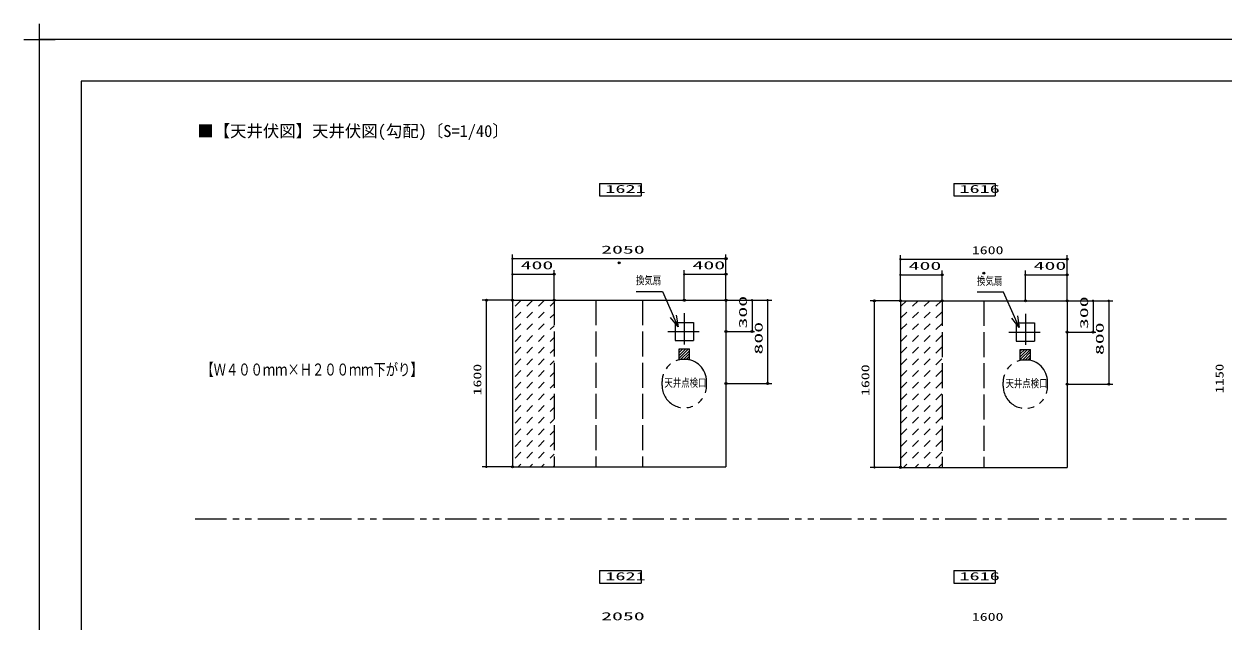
# Model space of a CAD drawing. Units: millimetres on the paper, scale 1:40. Extents: x -305 to 305, y -152 to 152.
# Drawn here: x -304.8 to -16.7, y 8.8 to 152.3 of the extents above; entities that cross this region are included whole.
import ezdxf
from ezdxf.enums import TextEntityAlignment as Align

# ---------------------------------------------------------------- set-up
doc = ezdxf.new("R2010")
doc.units = ezdxf.units.MM
doc.header["$PDMODE"] = 32
doc.header["$PDSIZE"] = 0.5
for name, pattern in [('DASHED', [7.5, 6, -1.5]), ('USER1', [15, 7.5, -1.5, 1.5, -1.5, 1.5, -1.5]), ('USER2', [12, 7.5, -1.5, 1.5, -1.5])]:
    doc.linetypes.add(name, pattern=pattern)
for name, color, linetype, lineweight in [('0-0_1図面枠', 7, 'Continuous', 15), ('0-1_0', 7, 'Continuous', 25), ('0-2_図面枠', 3, 'Continuous', 25), ('0-3_S1', 7, 'Continuous', 25), ('0-4_DEFPOINTS', 7, 'Continuous', 25), ('0-5_VIEW0004', 7, 'DASHED', 25)]:
    doc.layers.add(name, color=color, linetype=linetype, lineweight=lineweight)
doc.layers.add('0-7_PV', color=7, linetype='Continuous')
doc.styles.add('ＭＳ ゴシック', font='')
doc.styles.get('ＭＳ ゴシック').set_extended_font_data('MS Gothic')

# ---------------------------------------------------------------- blocks, each defined once
blk = doc.blocks.new('グループ-6')
at = {"layer": '0-0_1図面枠'}
for p, q in [((-4200, 2895), (-4200, 3045)), ((-4275, 2970), (-4125, 2970))]:
    blk.add_line(p, q, dxfattribs=at)
blk = doc.blocks.new('_DOTSMALL')
at = {"layer": '0-1_0'}
for points in [[(0, 0), (-0.125, 0), (-0.124, 0.0157)], [(0, 0), (-0.124, -0.0157), (-0.125, 0)], [(0, 0), (-0.124, 0.0157), (-0.1211, 0.0311)], [(0, 0), (-0.1211, -0.0311), (-0.124, -0.0157)], [(0, 0), (-0.1211, 0.0311), (-0.1162, 0.046)], [(0, 0), (-0.1162, -0.046), (-0.1211, -0.0311)], [(0, 0), (-0.1162, 0.046), (-0.1095, 0.0602)], [(0, 0), (-0.1095, -0.0602), (-0.1162, -0.046)], [(0, 0), (-0.1095, 0.0602), (-0.1011, 0.0735)], [(0, 0), (-0.1011, -0.0735), (-0.1095, -0.0602)], [(0, 0), (-0.1011, 0.0735), (-0.0911, 0.0856)], [(0, 0), (-0.0911, -0.0856), (-0.1011, -0.0735)], [(0, 0), (-0.0911, 0.0856), (-0.0797, 0.0963)], [(0, 0), (-0.0797, -0.0963), (-0.0911, -0.0856)], [(0, 0), (-0.0797, 0.0963), (-0.067, 0.1055)], [(0, 0), (-0.067, -0.1055), (-0.0797, -0.0963)], [(0, 0), (-0.067, 0.1055), (-0.0532, 0.1131)], [(0, 0), (-0.0532, -0.1131), (-0.067, -0.1055)], [(0, 0), (-0.0532, 0.1131), (-0.0386, 0.1189)], [(0, 0), (-0.0386, -0.1189), (-0.0532, -0.1131)], [(0, 0), (-0.0386, 0.1189), (-0.0234, 0.1228)], [(0, 0), (-0.0234, -0.1228), (-0.0386, -0.1189)], [(0, 0), (-0.0234, 0.1228), (-0.0078, 0.1248)], [(0, 0), (-0.0078, -0.1248), (-0.0234, -0.1228)], [(0, 0), (-0.0078, 0.1248), (0.0078, 0.1248)], [(0, 0), (0.0078, -0.1248), (-0.0078, -0.1248)], [(0, 0), (0.0078, 0.1248), (0.0234, 0.1228)], [(0, 0), (0.0234, 0.1228), (0.0386, 0.1189)], [(0, 0), (0.0386, 0.1189), (0.0532, 0.1131)], [(0, 0), (0.0532, 0.1131), (0.067, 0.1055)], [(0, 0), (0.067, 0.1055), (0.0797, 0.0963)], [(0, 0), (0.0797, 0.0963), (0.0911, 0.0856)], [(0, 0), (0.0911, 0.0856), (0.1011, 0.0735)], [(0, 0), (0.1011, 0.0735), (0.1095, 0.0602)], [(0, 0), (0.1095, 0.0602), (0.1162, 0.046)], [(0, 0), (0.1162, 0.046), (0.1211, 0.0311)], [(0, 0), (0.1211, 0.0311), (0.124, 0.0157)], [(0, 0), (0.124, 0.0157), (0.125, 0)], [(0, 0), (0.0234, -0.1228), (0.0078, -0.1248)], [(0, 0), (0.0386, -0.1189), (0.0234, -0.1228)], [(0, 0), (0.0532, -0.1131), (0.0386, -0.1189)], [(0, 0), (0.067, -0.1055), (0.0532, -0.1131)], [(0, 0), (0.0797, -0.0963), (0.067, -0.1055)], [(0, 0), (0.0911, -0.0856), (0.0797, -0.0963)], [(0, 0), (0.1011, -0.0735), (0.0911, -0.0856)], [(0, 0), (0.1095, -0.0602), (0.1011, -0.0735)], [(0, 0), (0.1162, -0.046), (0.1095, -0.0602)], [(0, 0), (0.1211, -0.0311), (0.1162, -0.046)], [(0, 0), (0.124, -0.0157), (0.1211, -0.0311)], [(0, 0), (0.125, 0), (0.124, -0.0157)]]:
    blk.add_solid(points, dxfattribs=at)
blk = doc.blocks.new('_OPEN30')
at = {"layer": '0-1_0'}
blk.add_line((0, 0), (-1, 0), dxfattribs=at)
blk.add_lwpolyline([(-1, 0.2679), (0, 0), (-1, -0.2679)], dxfattribs=at)

msp = doc.modelspace()

# ---------------------------------------------------------------- linework, layer by layer
at = {"layer": '0-2_図面枠'}
msp.add_lwpolyline([(-291.017, -138.498), (108.983, -138.498), (108.983, 138.502), (-291.017, 138.502)], close=True, dxfattribs=at)
at = {"layer": '0-3_S1'}
for p, q in [((-166.628, 113.952), (-166.628, 110.955)), ((-166.628, 113.952), (-156.628, 113.952)), ((-156.628, 113.952), (-156.628, 110.955)), ((-81.628, 113.952), (-81.628, 110.955)), ((-81.628, 113.952), (-71.628, 113.952)), ((-71.628, 113.952), (-71.628, 110.955)), ((-166.628, 110.955), (-156.628, 110.955)), ((-81.628, 110.955), (-71.628, 110.955)), ((-187.531, 85.875), (-187.531, 96.875)), ((-187.531, 95.875), (-136.281, 95.875)), ((-136.281, 85.875), (-136.281, 96.875)), ((-94.406, 85.74), (-94.406, 96.74)), ((-94.406, 95.74), (-54.406, 95.74)), ((-54.406, 85.74), (-54.406, 96.74)), ((-187.531, 85.875), (-187.531, 93.125)), ((-177.531, 85.875), (-177.531, 93.125)), ((-146.281, 85.875), (-146.281, 93.125)), ((-136.281, 85.875), (-136.281, 93.125)), ((-94.406, 85.74), (-94.406, 92.99)), ((-84.406, 85.74), (-84.406, 92.99)), ((-64.406, 85.74), (-64.406, 92.99)), ((-54.406, 85.74), (-54.406, 92.99)), ((-187.531, 92.125), (-177.531, 92.125)), ((-146.281, 92.125), (-136.281, 92.125)), ((-94.406, 91.99), (-84.406, 91.99)), ((-64.406, 91.99), (-54.406, 91.99)), ((-187.531, 85.875), (-194.781, 85.875)), ((-193.781, 45.875), (-193.781, 85.875)), ((-187.531, 85.875), (-136.281, 85.875)), ((-187.531, 85.875), (-187.531, 45.875)), ((-186.907, 84.428), (-185.504, 85.831)), ((-184.101, 84.428), (-182.698, 85.831)), ((-181.295, 84.428), (-179.892, 85.831)), ((-178.488, 84.428), (-177.531, 85.385)), ((-136.281, 85.875), (-125.281, 85.875)), ((-136.281, 85.875), (-129.406, 85.875)), ((-136.281, 85.875), (-136.281, 73.735)), ((-130.031, 85.875), (-130.031, 78.375)), ((-126.281, 85.875), (-126.281, 65.875)), ((-94.406, 85.74), (-101.656, 85.74)), ((-100.656, 45.74), (-100.656, 85.74)), ((-94.406, 85.74), (-94.406, 45.74)), ((-94.406, 85.74), (-54.406, 85.74)), ((-94.298, 84.428), (-92.986, 85.74)), ((-91.492, 84.428), (-90.18, 85.74)), ((-88.686, 84.428), (-87.373, 85.74)), ((-85.879, 84.428), (-84.567, 85.74)), ((-54.406, 85.74), (-47.531, 85.74)), ((-54.406, 85.74), (-43.406, 85.74)), ((-54.406, 85.74), (-54.406, 45.74)), ((-48.156, 85.74), (-48.156, 78.24)), ((-44.406, 85.74), (-44.406, 65.74)), ((-186.907, 81.621), (-185.504, 83.024)), ((-184.101, 81.621), (-182.698, 83.024)), ((-181.295, 81.621), (-179.892, 83.024)), ((-178.488, 81.621), (-177.531, 82.578)), ((-94.298, 81.621), (-92.895, 83.024)), ((-91.492, 81.621), (-90.089, 83.024)), ((-88.686, 81.621), (-87.283, 83.024)), ((-85.879, 81.621), (-84.476, 83.024)), ((-186.907, 78.815), (-185.504, 80.218)), ((-184.101, 78.815), (-182.698, 80.218)), ((-181.295, 78.815), (-179.892, 80.218)), ((-178.488, 78.815), (-177.531, 79.772)), ((-136.281, 78.375), (-129.406, 78.375)), ((-94.298, 78.815), (-92.895, 80.218)), ((-91.492, 78.815), (-90.089, 80.218)), ((-88.686, 78.815), (-87.283, 80.218)), ((-85.879, 78.815), (-84.476, 80.218)), ((-54.406, 78.24), (-47.531, 78.24)), ((-186.907, 76.009), (-185.504, 77.412)), ((-184.101, 76.009), (-182.698, 77.412)), ((-181.295, 76.009), (-179.892, 77.412)), ((-178.488, 76.009), (-177.531, 76.966)), ((-94.298, 76.009), (-92.895, 77.412)), ((-91.492, 76.009), (-90.089, 77.412)), ((-88.686, 76.009), (-87.283, 77.412)), ((-85.879, 76.009), (-84.476, 77.412)), ((-186.907, 73.202), (-185.504, 74.605)), ((-184.101, 73.202), (-182.698, 74.605)), ((-181.295, 73.202), (-179.892, 74.605)), ((-178.488, 73.202), (-177.531, 74.159)), ((-147.531, 74.212), (-145.031, 74.212)), ((-147.531, 71.712), (-147.531, 74.212)), ((-147.531, 73.963), (-147.282, 74.212)), ((-147.531, 73.29), (-146.609, 74.212)), ((-147.531, 72.616), (-145.935, 74.212)), ((-147.531, 71.943), (-145.262, 74.212)), ((-147.088, 71.712), (-145.031, 73.769)), ((-146.415, 71.712), (-145.031, 73.096)), ((-145.741, 71.712), (-145.031, 72.422)), ((-145.031, 71.712), (-145.031, 74.212)), ((-136.281, 73.735), (-136.281, 45.875)), ((-94.298, 73.202), (-92.895, 74.605)), ((-91.492, 73.202), (-90.089, 74.605)), ((-88.686, 73.202), (-87.283, 74.605)), ((-85.879, 73.202), (-84.476, 74.605)), ((-65.656, 71.577), (-65.656, 74.077)), ((-65.656, 74.077), (-63.156, 74.077)), ((-65.656, 73.669), (-65.248, 74.077)), ((-65.656, 72.996), (-64.574, 74.077)), ((-65.656, 72.322), (-63.901, 74.077)), ((-65.656, 71.649), (-63.227, 74.077)), ((-65.054, 71.577), (-63.156, 73.475)), ((-64.38, 71.577), (-63.156, 72.802)), ((-63.707, 71.577), (-63.156, 72.128)), ((-63.156, 71.577), (-63.156, 74.077)), ((-186.907, 70.396), (-185.504, 71.799)), ((-184.101, 70.396), (-182.698, 71.799)), ((-181.295, 70.396), (-179.892, 71.799)), ((-178.488, 70.396), (-177.531, 71.353)), ((-147.531, 71.712), (-145.031, 71.712)), ((-145.068, 71.712), (-145.031, 71.749)), ((-94.298, 70.396), (-92.895, 71.799)), ((-91.492, 70.396), (-90.089, 71.799)), ((-88.686, 70.396), (-87.283, 71.799)), ((-85.879, 70.396), (-84.476, 71.799)), ((-65.656, 71.577), (-63.156, 71.577)), ((-186.907, 67.59), (-185.504, 68.993)), ((-184.101, 67.59), (-182.698, 68.993)), ((-181.295, 67.59), (-179.892, 68.993)), ((-178.488, 67.59), (-177.531, 68.547)), ((-94.298, 67.59), (-92.895, 68.993)), ((-91.492, 67.59), (-90.089, 68.993)), ((-88.686, 67.59), (-87.283, 68.993)), ((-85.879, 67.59), (-84.476, 68.993)), ((-186.907, 64.783), (-185.504, 66.186)), ((-186.907, 61.977), (-185.504, 63.38)), ((-184.101, 64.783), (-182.698, 66.186)), ((-184.101, 61.977), (-182.698, 63.38)), ((-181.295, 64.783), (-179.892, 66.186)), ((-181.295, 61.977), (-179.892, 63.38)), ((-178.488, 64.783), (-177.531, 65.741)), ((-136.281, 65.875), (-125.281, 65.875)), ((-94.298, 64.783), (-92.895, 66.186)), ((-94.298, 61.977), (-92.895, 63.38)), ((-91.492, 64.783), (-90.089, 66.186)), ((-91.492, 61.977), (-90.089, 63.38)), ((-88.686, 64.783), (-87.283, 66.186)), ((-88.686, 61.977), (-87.283, 63.38)), ((-85.879, 64.783), (-84.476, 66.186)), ((-85.879, 61.977), (-84.476, 63.38)), ((-54.406, 65.74), (-43.406, 65.74)), ((-186.907, 59.171), (-185.504, 60.574)), ((-184.101, 59.171), (-182.698, 60.574)), ((-181.295, 59.171), (-179.892, 60.574)), ((-178.488, 61.977), (-177.531, 62.934)), ((-94.298, 59.171), (-92.895, 60.574)), ((-91.492, 59.171), (-90.089, 60.574)), ((-88.686, 59.171), (-87.283, 60.574)), ((-85.879, 59.171), (-84.476, 60.574)), ((-186.907, 56.364), (-185.504, 57.767)), ((-184.101, 56.364), (-182.698, 57.767)), ((-181.295, 56.364), (-179.892, 57.767)), ((-178.488, 59.171), (-177.531, 60.128)), ((-94.298, 56.364), (-92.895, 57.767)), ((-91.492, 56.364), (-90.089, 57.767)), ((-88.686, 56.364), (-87.283, 57.767)), ((-85.879, 56.364), (-84.476, 57.767)), ((-186.907, 53.558), (-185.504, 54.961)), ((-184.101, 53.558), (-182.698, 54.961)), ((-181.295, 53.558), (-179.892, 54.961)), ((-178.488, 56.364), (-177.531, 57.322)), ((-94.298, 53.558), (-92.895, 54.961)), ((-91.492, 53.558), (-90.089, 54.961)), ((-88.686, 53.558), (-87.283, 54.961)), ((-85.879, 53.558), (-84.476, 54.961)), ((-186.907, 50.752), (-185.504, 52.155)), ((-184.101, 50.752), (-182.698, 52.155)), ((-181.295, 50.752), (-179.892, 52.155)), ((-178.488, 53.558), (-177.531, 54.515)), ((-94.298, 50.752), (-92.895, 52.155)), ((-91.492, 50.752), (-90.089, 52.155)), ((-88.686, 50.752), (-87.283, 52.155)), ((-85.879, 50.752), (-84.476, 52.155)), ((-186.907, 47.945), (-185.504, 49.349)), ((-184.101, 47.945), (-182.698, 49.349)), ((-181.295, 47.945), (-179.892, 49.349)), ((-178.488, 50.752), (-177.531, 51.709)), ((-94.298, 47.945), (-92.895, 49.349)), ((-91.492, 47.945), (-90.089, 49.349)), ((-88.686, 47.945), (-87.283, 49.349)), ((-85.879, 47.945), (-84.476, 49.349)), ((-186.172, 45.875), (-185.504, 46.542)), ((-183.365, 45.875), (-182.698, 46.542)), ((-180.559, 45.875), (-179.892, 46.542)), ((-178.488, 47.945), (-177.531, 48.903)), ((-177.753, 45.875), (-177.531, 46.096)), ((-93.697, 45.74), (-92.895, 46.542)), ((-90.891, 45.74), (-90.089, 46.542)), ((-88.085, 45.74), (-87.283, 46.542)), ((-85.278, 45.74), (-84.476, 46.542)), ((-187.531, 45.875), (-194.781, 45.875)), ((-187.531, 45.875), (-136.281, 45.875)), ((-94.406, 45.74), (-101.656, 45.74)), ((-94.406, 45.74), (-54.406, 45.74)), ((-166.628, 20.922), (-166.628, 17.925)), ((-166.628, 20.922), (-156.628, 20.922)), ((-156.628, 20.922), (-156.628, 17.925)), ((-81.628, 20.922), (-81.628, 17.925)), ((-81.628, 20.922), (-71.628, 20.922)), ((-71.628, 20.922), (-71.628, 17.925)), ((-166.628, 17.925), (-156.628, 17.925)), ((-81.628, 17.925), (-71.628, 17.925))]:
    msp.add_line(p, q, dxfattribs=at)
at = {"layer": '0-3_S1', "linetype": 'DASHED'}
for p, q in [((-177.531, 85.875), (-177.531, 45.875)), ((-84.406, 85.74), (-84.406, 45.74)), ((-74.406, 85.74), (-74.406, 45.74))]:
    msp.add_line(p, q, dxfattribs=at)
at = {"layer": '0-3_S1', "linetype": 'USER2'}
for p, q in [((-146.281, 82.776), (-146.281, 73.853)), ((-64.406, 82.642), (-64.406, 73.718)), ((-150.238, 78.375), (-142.274, 78.375)), ((-68.362, 78.24), (-60.399, 78.24))]:
    msp.add_line(p, q, dxfattribs=at)
at = {"layer": '0-3_S1', "linetype": 'USER1'}
for p, q in [((-148.469, 80.562), (-144.094, 80.562)), ((-148.469, 80.562), (-148.469, 76.187)), ((-144.094, 80.562), (-144.094, 76.187)), ((-66.594, 80.428), (-66.594, 76.053)), ((-66.594, 80.428), (-62.219, 80.428)), ((-62.219, 80.428), (-62.219, 76.053)), ((-148.469, 76.187), (-144.094, 76.187)), ((-66.594, 76.053), (-62.219, 76.053)), ((-151.619, 65.375), (-151.619, 66.375)), ((-140.944, 65.375), (-140.944, 66.375)), ((-69.744, 65.24), (-69.744, 66.24)), ((-59.069, 65.24), (-59.069, 66.24))]:
    msp.add_line(p, q, dxfattribs=at)
at = {"layer": '0-3_S1'}
for points in [[(-157.852, 87.996), (-151.517, 87.996), (-148.891, 82.008)], [(-67.015, 81.873), (-69.642, 87.861), (-75.977, 87.861)]]:
    msp.add_lwpolyline(points, dxfattribs=at)
for centre, start, end in [((-187.531, 85.875), 90, 270), ((-187.531, 85.875), 0, 180), ((-136.281, 85.875), 0, 180), ((-136.281, 85.875), 270, 90), ((-94.406, 85.74), 0, 180), ((-94.406, 85.74), 90, 270), ((-54.406, 85.74), 0, 180), ((-54.406, 85.74), 270, 90), ((-136.281, 73.735), 0, 180), ((-136.281, 73.735), 180, 0), ((-187.531, 45.875), 90, 270), ((-187.531, 45.875), 180, 0), ((-136.281, 45.875), 180, 0), ((-136.281, 45.875), 270, 90), ((-94.406, 45.74), 90, 270), ((-94.406, 45.74), 180, 0), ((-54.406, 45.74), 180, 0), ((-54.406, 45.74), 270, 90)]:
    msp.add_arc(centre, 0.0019, start, end, dxfattribs=at)
at = {"layer": '0-3_S1', "linetype": 'USER1'}
for centre, start, end in [((-146.281, 66.375), 0.00002, 179.99996), ((-64.406, 66.24), 0.00002, 179.99996), ((-146.281, 65.375), 179.99996, 0), ((-64.406, 65.24), 179.99996, 0)]:
    msp.add_arc(centre, 5.338, start, end, dxfattribs=at)
at = {"layer": '0-3_S1'}
for p in [(-161.906, 94.875), (-74.406, 92.375), (-187.531, 85.875)]:
    msp.add_point(p, dxfattribs=at)
for points in [[(-263.658, 33.376), (-263.659, 33.375), (-263.658, 33.375)], [(-263.658, 33.376), (-263.659, 33.375), (-263.659, 33.375)], [(-263.658, 33.376), (-263.659, 33.375), (-263.658, 33.376)], [(-263.658, 33.376), (-263.658, 33.374), (-263.659, 33.375)], [(-263.658, 33.376), (-263.659, 33.375), (-263.658, 33.375)], [(-263.658, 33.376), (-263.659, 33.375), (-263.659, 33.375)], [(-263.658, 33.376), (-263.659, 33.375), (-263.658, 33.376)], [(-263.658, 33.376), (-263.658, 33.374), (-263.659, 33.375)], [(-263.657, 33.378), (-263.658, 33.373), (-263.658, 33.377)], [(-263.657, 33.378), (-263.658, 33.373), (-263.658, 33.373)], [(-263.657, 33.378), (-263.658, 33.373), (-263.657, 33.378)], [(-263.657, 33.378), (-263.658, 33.372), (-263.658, 33.373)], [(-263.657, 33.378), (-263.658, 33.372), (-263.657, 33.378)], [(-263.657, 33.378), (-263.657, 33.372), (-263.658, 33.372)], [(-263.657, 33.378), (-263.658, 33.373), (-263.658, 33.377)], [(-263.657, 33.378), (-263.658, 33.373), (-263.658, 33.373)], [(-263.657, 33.378), (-263.658, 33.373), (-263.657, 33.378)], [(-263.657, 33.378), (-263.658, 33.372), (-263.658, 33.373)], [(-263.657, 33.378), (-263.658, 33.372), (-263.657, 33.378)], [(-263.657, 33.378), (-263.657, 33.372), (-263.658, 33.372)], [(-263.658, 33.377), (-263.658, 33.374), (-263.658, 33.376)], [(-263.658, 33.377), (-263.658, 33.374), (-263.658, 33.374)], [(-263.658, 33.377), (-263.658, 33.374), (-263.658, 33.377)], [(-263.658, 33.377), (-263.658, 33.373), (-263.658, 33.374)], [(-263.658, 33.377), (-263.658, 33.374), (-263.658, 33.376)], [(-263.658, 33.377), (-263.658, 33.374), (-263.658, 33.374)], [(-263.658, 33.377), (-263.658, 33.374), (-263.658, 33.377)], [(-263.658, 33.377), (-263.658, 33.373), (-263.658, 33.374)], [(-263.655, 33.379), (-263.657, 33.372), (-263.656, 33.378)], [(-263.655, 33.379), (-263.656, 33.371), (-263.657, 33.372)], [(-263.655, 33.379), (-263.657, 33.372), (-263.656, 33.378)], [(-263.655, 33.379), (-263.656, 33.371), (-263.657, 33.372)], [(-263.656, 33.378), (-263.657, 33.372), (-263.657, 33.378)], [(-263.656, 33.378), (-263.657, 33.372), (-263.657, 33.372)], [(-263.656, 33.378), (-263.657, 33.372), (-263.656, 33.378)], [(-263.656, 33.378), (-263.657, 33.372), (-263.657, 33.372)], [(-263.656, 33.378), (-263.657, 33.372), (-263.657, 33.378)], [(-263.656, 33.378), (-263.657, 33.372), (-263.657, 33.372)], [(-263.656, 33.378), (-263.657, 33.372), (-263.656, 33.378)], [(-263.656, 33.378), (-263.657, 33.372), (-263.657, 33.372)], [(-263.655, 33.379), (-263.656, 33.371), (-263.655, 33.379)], [(-263.655, 33.379), (-263.656, 33.371), (-263.656, 33.371)], [(-263.655, 33.375), (-263.656, 33.371), (-263.655, 33.379)], [(-263.655, 33.379), (-263.656, 33.371), (-263.655, 33.379)], [(-263.655, 33.379), (-263.656, 33.371), (-263.656, 33.371)], [(-263.655, 33.375), (-263.656, 33.371), (-263.655, 33.379)], [(-263.655, 33.375), (-263.655, 33.371), (-263.656, 33.371)], [(-263.655, 33.375), (-263.655, 33.371), (-263.656, 33.371)], [(-263.655, 33.371), (-263.655, 33.371), (-263.655, 33.375)], [(-263.655, 33.371), (-263.655, 33.371), (-263.655, 33.375)]]:
    msp.add_solid(points, dxfattribs=at)
at = {"layer": '0-4_DEFPOINTS'}
for p in [(118.983, 148.502), (-301.017, -148.498)]:
    msp.add_line(p, (-301.017, 148.502), dxfattribs=at)
for p in [(-136.281, 95.875), (-54.406, 95.74), (-177.531, 92.125), (-136.281, 92.125), (-84.406, 91.99), (-54.406, 91.99), (-193.781, 85.875), (-187.531, 85.875), (-187.531, 85.875), (-187.531, 85.875), (-177.531, 85.875), (-146.281, 85.875), (-136.281, 85.875), (-136.281, 85.875), (-136.281, 85.875), (-136.281, 85.875), (-100.656, 85.74), (-94.406, 85.74), (-94.406, 85.74), (-94.406, 85.74), (-84.406, 85.74), (-64.406, 85.74), (-54.406, 85.74), (-54.406, 85.74), (-54.406, 85.74), (-54.406, 85.74), (-136.281, 78.375), (-130.031, 78.375), (-54.406, 78.24), (-48.156, 78.24), (-136.281, 65.875), (-126.281, 65.875), (-54.406, 65.74), (-44.406, 65.74), (-187.531, 45.875), (-94.406, 45.74)]:
    msp.add_point(p, dxfattribs=at)
at = {"layer": '0-5_VIEW0004'}
for p, q in [((-167.531, 85.875), (-167.531, 45.875)), ((-156.281, 85.875), (-156.281, 45.875))]:
    msp.add_line(p, q, dxfattribs=at)
at = {"layer": '0-5_VIEW0004', "linetype": 'USER1'}
msp.add_line((-263.655, 33.375), (103.006, 33.375), dxfattribs=at)

# ---------------------------------------------------------------- block references
at = {"layer": '0-0_1図面枠', "xscale": 0.05, "yscale": 0.05}
msp.add_blockref('グループ-6', (-91.017, 0.002), dxfattribs=at)
at = {"layer": '0-3_S1'}
for name, p, xscale, yscale, rotation in [('_DOTSMALL', (-187.531, 95.875), 2.32, 2.32, 180), ('_DOTSMALL', (-94.406, 95.74), 2.32, 2.32, 180), ('_DOTSMALL', (-187.531, 92.125), 2.32, 2.32, 180), ('_DOTSMALL', (-146.281, 92.125), 2.32, 2.32, 180), ('_DOTSMALL', (-94.406, 91.99), 2.32, 2.32, 180), ('_DOTSMALL', (-64.406, 91.99), 2.32, 2.32, 180), ('_DOTSMALL', (-193.781, 85.875), 2.32, 2.32, 90), ('_DOTSMALL', (-130.031, 85.875), 2.32, 2.32, 90), ('_DOTSMALL', (-126.281, 85.875), 2.32, 2.32, 90), ('_DOTSMALL', (-100.656, 85.74), 2.32, 2.32, 90), ('_DOTSMALL', (-48.156, 85.74), 2.32, 2.32, 90), ('_DOTSMALL', (-44.406, 85.74), 2.32, 2.32, 90), ('_OPEN30', (-147.778, 79.471), 2.77, 2.77, 293.68209), ('_OPEN30', (-65.903, 79.337), 2.77, 2.77, 293.68209), ('_DOTSMALL', (-130.031, 78.375), 2.32, 2.32, 270), ('_DOTSMALL', (-48.156, 78.24), 2.32, 2.32, 270), ('_DOTSMALL', (-126.281, 65.875), 2.32, 2.32, 270), ('_DOTSMALL', (-44.406, 65.74), 2.32, 2.32, 270), ('_DOTSMALL', (-193.781, 45.875), 2.32, 2.32, 270), ('_DOTSMALL', (-100.656, 45.74), 2.32, 2.32, 270)]:
    msp.add_blockref(name, p, dxfattribs=dict(at, xscale=xscale, yscale=yscale, rotation=rotation))
at = {"layer": '0-3_S1', "xscale": 2.32, "yscale": 2.32}
for p in [(-136.281, 95.875), (-54.406, 95.74), (-177.531, 92.125), (-136.281, 92.125), (-84.406, 91.99), (-54.406, 91.99)]:
    msp.add_blockref('_DOTSMALL', p, dxfattribs=at)

# ---------------------------------------------------------------- texts
at = {"layer": '0-3_S1', "style": 'ＭＳ ゴシック'}
for s, height, width, p in [('1621', 1.921, 1.85, (-165.228, 111.083)), ('1616', 1.921, 1.85, (-80.228, 111.083)), ('2050', 1.921, 2, (-166.24, 96.505)), ('1600', 1.921, 1.45, (-77.256, 96.37)), ('400', 1.921, 2, (-185.565, 92.755)), ('400', 1.921, 2, (-144.315, 92.755)), ('400', 1.921, 2, (-92.439, 92.62)), ('400', 1.921, 2, (-62.439, 92.62)), ('換気扇', 1.921, 0.75, (-157.885, 89.125)), ('換気扇', 1.921, 0.75, (-76.01, 88.99)), ('【Ｗ４００ｍｍ×Ｈ２００ｍｍ下がり】', 2.886, 0.75, (-262.202, 66.923)), ('天井点検口', 1.921, 0.75, (-151.059, 64.505)), ('天井点検口', 1.921, 0.75, (-69.184, 64.37)), ('1621', 1.921, 1.85, (-165.228, 18.053)), ('1616', 1.921, 1.85, (-80.228, 18.053)), ('2050', 1.921, 2, (-166.24, 8.43)), ('1600', 1.921, 1.45, (-77.256, 8.295))]:
    msp.add_text(s, height=height, dxfattribs=dict(at, width=width)).set_placement(p, align=Align.BOTTOM_LEFT)
for s, width, p in [('300', 2, (-130.661, 79.091)), ('300', 2, (-48.786, 78.957)), ('800', 2, (-126.911, 72.841)), ('800', 2, (-45.036, 72.707)), ('1600', 1.45, (-194.411, 63.025)), ('1600', 1.45, (-101.286, 62.89)), ('1150', 1.35, (-16.286, 63.565))]:
    msp.add_text(s, height=1.921, rotation=90, dxfattribs=dict(at, width=width)).set_placement(p, align=Align.BOTTOM_LEFT)
at = {"layer": '0-7_PV', "style": 'ＭＳ ゴシック'}
msp.add_text('■【天井伏図】天井伏図(勾配)〔S=1/40〕', height=2.886, dxfattribs=at).set_placement((-263.18, 124.231), align=Align.BOTTOM_LEFT)

doc.saveas('drawing.dxf')
